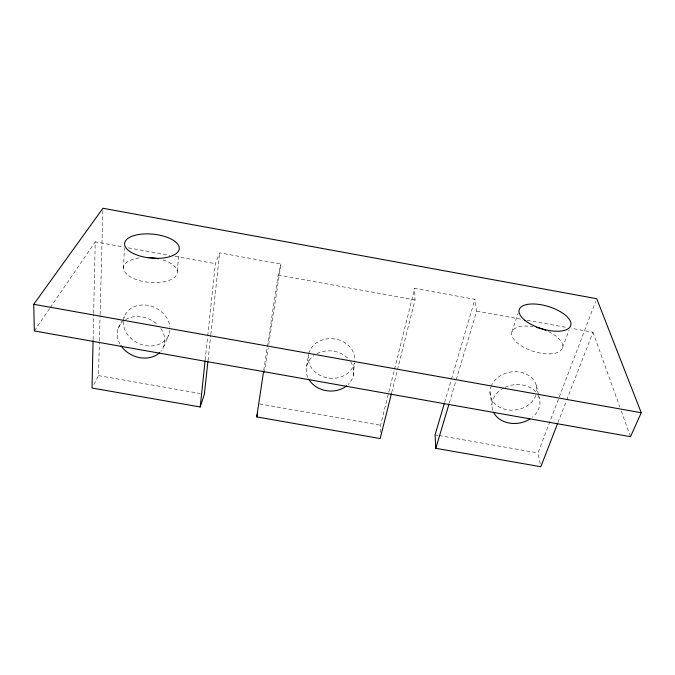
<?xml version="1.0" encoding="UTF-8"?>
<svg xmlns="http://www.w3.org/2000/svg" width="675" height="675" viewBox="0 0 675 675"><rect width="100%" height="100%" fill="white"/><g stroke="black" fill="none" stroke-linecap="round" stroke-linejoin="round"><path stroke-width="0.51" stroke-dasharray="3.38 2.53" d="M93.082 339.643L93.639 314.398M93.656 313.352L95.226 241.836L124.225 247.101M93.876 384.48L98.483 375.612L99.377 341.938M99.402 340.883L100.077 315.622M100.103 314.567L102.895 209.318M380.337 432.413L380.565 425.25L414.669 288.36L474.938 299.337L476.685 311.124L455.946 380.725M123.559 268.177L124.403 248.257M177.348 271.299L178.748 253.783M353.363 375.384L354.375 362.846A23.296 19.811 7 0 1 327.628 377.916A23.296 19.811 7 0 1 308.543 354.67L306.517 367.057M205.192 359.91L207.63 336.892M207.74 335.846L215.384 263.655L219.662 252.838L280.952 264.001L268.372 346.958M208.001 360.728L210.718 335.593M210.828 334.538L219.662 252.838M263.765 370.313L278.142 275.054L280.952 264.001M264.44 372.878L268.211 347.996M391.686 392.681L415.007 299.919L414.669 288.36M444.597 402.477L451.145 380.236M451.44 379.223L474.938 299.337M449.339 402.916L455.65 381.738M511.937 331.872L518.003 313.394M562.596 347.524L569.059 330.041M540.219 463.776L537.95 452.942L595.603 301.649M557.963 422.558L566.333 400.958M566.722 399.98L592.979 332.243L571.362 328.32M163.62 346.925L168.758 334.952M118.226 328.21L124.403 316.533M34.315 330.952L49.688 308.458M50.279 307.589L95.226 241.836M98.483 375.612L200.222 393.517M259.723 403.988L380.565 425.25M435.08 434.843L438.168 435.383M439.197 435.561L537.95 452.942M128.368 247.852L169.805 255.378M174.985 256.323L215.384 263.655M278.142 275.054L415.007 299.919M476.685 311.124L520.94 319.157M527.116 320.279L567.253 327.569M592.979 332.243L619.869 407.135M621.278 411.075L630.484 436.7M536.296 385.256L539.308 398.292M489.974 392.2L491.94 405.262M548.438 331.543A26.519 11.998 17.4 0 1 555.491 353.126A26.519 11.998 17.4 0 1 514.536 340.2A26.519 11.998 17.4 0 1 532.988 326.666M163.055 259.968A27.008 12.386 5.3 0 1 170.53 279.779A27.008 12.386 5.3 0 1 128.216 275.4A27.008 12.386 5.3 0 1 141.151 257.698M169.948 329.94A24.022 19.676 24.8 0 1 145.463 345.566A24.022 19.676 24.8 0 1 123.382 321.629M123.457 320.583A24.022 19.676 24.8 0 1 146.981 305.26A24.022 19.676 24.8 0 1 169.948 327.282M308.762 353.658A23.296 19.811 7 0 1 334.808 338.934A23.296 19.811 7 0 1 354.696 360.804M491.088 386.378A23.583 19.111 -9.5 0 1 518.636 371.925A23.583 19.111 -9.5 0 1 536.701 392.251M535.916 395.246A23.583 19.111 -9.5 0 1 506.967 409.767A23.583 19.111 -9.5 0 1 490.801 387.188M119.973 344.081A24.562 19.929 24.3 0 1 122.664 321.713M125.617 319.545A24.562 19.929 24.3 0 1 157.621 324.827M160.793 328.514A24.562 19.929 24.3 0 1 160.903 351.337M350.629 361.673A23.811 20.064 7 0 1 348.123 384.564M307.842 377.418A23.811 20.064 7 0 1 313.622 355.784M316.896 353.7A23.811 20.064 7 0 1 349.515 360.146M538.152 395.423A24.106 19.347 -9.1 0 1 532.364 417.26M492.716 410.223A24.106 19.347 -9.1 0 1 504.141 387.754M505.069 387.298A24.106 19.347 -9.1 0 1 535.992 392.226"/><path stroke-width="1.01" d="M93.066 340.698L92.028 388.024L200.205 406.991L204.373 394.251L207.883 361.775M200.205 406.991L205.082 360.956M391.424 393.702L380.152 438.556L256.736 416.914L263.613 371.351M256.736 416.914L257.428 413.927M444.302 403.49L435.08 434.843L435.814 448.318L540.835 466.737L557.584 423.537M435.814 448.318L449.035 403.928M641.25 412.746L630.484 436.7L34.315 330.952L33.75 304.298L102.921 208.263L596.725 298.704L641.25 412.746L33.75 304.298M536.692 327.409A26.519 11.998 17.4 0 1 545.864 330.387M146.88 257.453A27.008 12.386 5.3 0 1 158.524 258.761M159.697 352.612A24.562 19.929 24.3 0 1 121.011 345.752M346.731 385.788A23.811 20.064 7 0 1 308.669 379.038M529.959 418.998A24.106 19.347 -9.1 0 1 493.476 412.104M133.743 253.682A27.464 12.007 5.6 0 0 178.723 250.687A27.464 12.007 5.6 0 0 143.328 233.989A27.464 12.007 5.6 0 0 133.743 253.682M524.812 320.254A26.966 11.627 17.1 0 0 569.278 327.881A26.966 11.627 17.1 0 0 540.869 304.695A26.966 11.627 17.1 0 0 524.812 320.254"/></g></svg>
